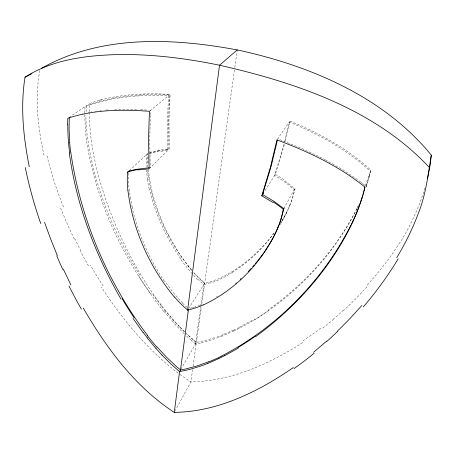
<?xml version="1.0" encoding="UTF-8"?>
<svg xmlns="http://www.w3.org/2000/svg" width="454" height="454" viewBox="0 0 454 454"><rect width="100%" height="100%" fill="white"/><g stroke="black" fill="none" stroke-linecap="round" stroke-linejoin="round"><path stroke-width="0.34" stroke-dasharray="2.27 1.7" d="M89.336 112.359C89.625 153.373 101.866 193.421 118.046 230.774C134.594 267.701 155.892 303.13 184.642 331.885M84.733 114.646L85.443 131.024M84.75 113.114L85.012 106.611C111.542 96.6 140.394 94.642 168.508 95.635L167.412 121.7L167.804 150.387L158.054 151.687L149.332 153.73M89.336 111.65L89.642 103.461C102.054 98.819 115.185 96.407 128.329 95.051M86.095 111.786L86.356 105.697C112.825 95.754 141.546 93.751 169.58 94.755L168.462 121.116L168.837 149.366L149.644 168.321M148.112 157.056L148.106 164.643M150.348 115.282L149.701 140.808L150.314 167.662L149.724 167.696M150.376 114.731L150.637 110.305L149.792 110.243M128.788 173.065L128.732 183.637A123.624 108.875 40.8 0 0 128.947 186.781L130.213 197.501M195.538 343.962L200.696 306.921M200.793 306.223L203.812 284.556A74.462 62.856 31.7 0 1 202.263 283.234L198.143 279.465M192.615 369.499L190.873 381.956L175.278 410.512M193.098 366.038L201.355 306.927M201.741 304.135L234.712 68.134M234.809 67.43L237.255 49.917M39.81 70.478C34.612 98.836 37.858 128.034 44.18 155.926M369.323 176.487L370.873 170.205C347.582 148.56 319.281 133.033 289.993 121.087L285.237 141.285M284.669 141.83L289.3 122.086C318.674 134.095 347.106 149.672 370.441 171.425L366.055 186.952M284.073 144.094L274.67 175.38L285.316 182.287L294.311 189.579L291.207 201.383A114.096 99.188 49.9 0 1 290.18 204.209L286.116 213.528A156.414 133.958 53.4 0 1 281.696 221.666L281.418 222.171M284.3 144.803L275.385 174.24L264.421 191.639M424.921 188.087C419.173 207.274 410.518 225.507 400.105 242.584M366.083 186.662L367.502 182.661M365.328 185.743L370.873 170.205M289.981 205.174L286.133 213.59L281.542 221.836M358.626 205.026C338.378 247.101 306.161 282.916 268.24 309.878M358.155 206.337L357.27 208.193M357.048 208.658C330.557 261.056 286.746 304.94 234.071 330.972M280.186 224.56L286.786 212.279M283.835 208.607L294.964 188.387M180.862 369.391L196.383 342.503L205.764 340.375L216.098 337.203M281.27 222.42L280.975 222.908M188.546 308.612L204.663 283.205L193.767 272.633M289.993 121.087L277.706 138.771L302.233 148.606L324.837 159.445M274.199 233.084C262.838 248.542 248.735 262.089 232.448 272.281M273.961 233.061C259.654 251.976 241.324 268.359 219.588 278.2A96.668 81.748 36.8 0 1 204.737 283.375M366.985 286.871L355.55 299.004L343.769 310.332M129.458 170.642L147.595 153.611M333.747 319.162L321.472 329.076M149.979 110.844L169.58 94.755M69.269 117.308L86.356 105.697M302.608 342.543C269.341 364.21 231.109 381.031 190.873 381.956L179.392 374.085M251.851 320.439L239.127 327.396M233.685 330.035L223.22 334.558M222.403 336.039L211.275 339.995L200.52 342.929M147.499 154.303L146.494 154.644L146.205 166.635M210.452 282.746L205.605 284.136A73.117 61.307 34.4 0 1 203.806 284.55M195.487 306.791L194.573 307.069M149.536 152.465L159.348 150.149L169.257 148.952L168.945 120.492L170.091 94.336L160.915 93.961A263.468 210.775 31.5 0 0 128.317 94.999M194.119 307.205L192.74 307.602M99.335 100.3L101.934 99.602M192.28 307.727L190.419 308.198A76.493 65.189 43.1 0 1 189.017 308.521M82.441 113.534L82.912 113.426M157.981 150.87L168.837 149.366M88.144 112.371L88.626 112.286M91.526 111.792L91.992 111.718M95.261 111.236L96.674 111.048M99.988 110.645L101.418 110.492M105.748 110.089L109.647 109.8M114.573 109.528L137.239 109.522M140.558 109.664L147.261 110.061M325.359 159.723L343.956 170.398L360.113 181.549M275.385 174.24L285.543 180.794M178.28 373.256C147.385 349.801 122.421 319.366 101.316 287.036M360.357 181.736L362.275 183.229M362.513 183.422L362.99 183.796M363.228 183.989L365.107 185.516M193.642 340.205L196.383 342.503L186.605 333.804M193.098 339.734L186.236 333.497M191.219 340.296L186.344 335.864M182.582 303.249L186.906 307.227A77.969 68.548 30 0 0 187.309 307.585M184.301 333.917L172.997 322.215M184.188 331.516L179.682 326.982M173.888 320.774L165.574 311.138M191.696 270.357L190.663 269.154M191.577 270.141C168.201 242.107 151.937 207.336 147.675 170.925M168.513 234.979L179.012 253.219L190.487 268.847M163.735 311.438C124.498 261.958 95.907 202.802 86.447 140.07M188.308 266.175L189.397 267.525M161.346 305.894L151.727 293.046M180.692 258.712C166.153 237.726 155.262 214.078 149.417 189.193M164.331 281.23C149.196 258.865 138.124 233.685 132.091 207.347M139.843 275.255C114.215 233.714 94.602 187.633 87.758 139.06M88.507 265.965L80.545 251.437M74.269 239.042L67.186 223.799L60.637 208.17M147.595 179.846L146.381 169.637M148.407 169.49C149.689 184.097 153.463 198.392 158.503 212.126A232.749 216.984 9.6 0 0 168.513 234.979M149.264 189.216A161.618 149.536 17.9 0 1 147.442 179.863M197.791 279.76A135.371 118.846 28.3 0 1 180.493 258.82M195.487 344.013A144.65 117.773 28.6 0 1 191.168 340.341M200.543 342.98A139.401 112.331 33 0 1 195.561 344.019M173.218 322.056A283.676 248.849 18.3 0 1 163.968 311.291M86.532 140.059A233.152 221.376 6.6 0 1 85.522 131.019M132.301 207.325A172.974 155.841 33.7 0 1 130.412 197.49M182.758 303.09A141.001 127.937 26.1 0 1 164.751 281.009M232.459 272.315A130.979 111.281 40.8 0 1 210.616 283.058M233.969 330.807A264.427 217.483 43.8 0 1 222.307 335.875M217.494 296.212A136.262 117.081 49.1 0 1 216.564 296.791M200.35 304.906A136.262 117.081 49.1 0 1 197.689 305.917M195.901 306.546A136.262 117.081 49.1 0 1 195.453 306.7M87.656 139.077A201.593 191.526 15.4 0 1 85.874 114.834M150.597 293.71A426.805 382.864 -8.1 0 1 138.708 275.85M165.432 311.234A309.452 275.464 13.7 0 1 161.198 305.985M179.619 327.028A236.301 203.199 23 0 1 173.825 320.813M147.817 170.925A100.016 91.498 29.1 0 1 147.737 170.137M147.471 166.993A100.016 91.498 29.1 0 1 147.578 153.6M149.576 153.185A85.931 75.256 35.5 0 1 158.071 151.154M204.521 283.358A99.023 85.074 30.7 0 1 193.705 272.792M103.149 285.958A602.713 520.097 -22.9 0 1 90.363 264.977M81.039 251.176A653.59 552.212 -28.1 0 1 74.768 238.793M63.486 207.024A447.809 406.994 -22.5 0 1 46.813 155.194M369.34 176.481A198.863 172.355 59.5 0 1 365.935 187.184M268.643 310.468A377.666 305.973 56.8 0 1 252.271 321.126M239.19 327.493A286.355 236.018 46.9 0 1 233.748 330.137M223.243 334.604A222.92 183.28 40.1 0 1 216.121 337.254M285.265 181.197A87.304 76.255 36.7 0 1 294.657 188.711M295.083 188.421A99.222 86.924 48.2 0 1 289.936 205.157M320.825 328.083A505.296 398.005 63.8 0 1 301.95 341.431M343.621 310.116A536.004 414.888 68.2 0 1 333.594 318.929M399.9 242.362A403.708 328.106 67.2 0 1 366.304 286.077"/><path stroke-width="0.68" d="M67.606 124.623L67.805 118.301C93.989 109.448 122.16 109.363 149.434 111.287L148.526 139.049L149.156 168.809L138.152 169.915M69.269 117.308L69.087 129.566L69.791 142.613M128.874 171.901L128.942 171.124L135.36 169.484L149.139 167.73M41.677 68.231C101.157 34.549 173.842 37.841 238.9 50.258C310.735 65.989 383.795 96.929 431.294 155.143C428.082 174.841 425.829 194.931 418.236 213.601C412.521 228.969 405.161 243.696 396.717 257.736M431.3 155.149L430.103 165.301L427.498 178.501M293.346 367.558C258.298 391.734 217.665 411.846 174.262 412.374L179.574 371.616L180.624 369.8M187.593 310.116L219.515 65.223L237.255 49.917M180.51 369.993L188.455 309.31M429.036 167.168C374.72 109.073 295.191 82.412 219.515 65.223C186.407 58.39 152.629 54.094 118.772 54.554C86.549 55.331 52.67 59.383 25.027 77.225C20.209 106.979 23.449 137.409 29.272 166.777M277.473 139.883L271.072 166.527L262.582 194.567L274.091 201.406L283.835 208.607L280.634 220.916A121.547 107.314 37.8 0 1 279.568 223.873L275.3 233.645A166.958 145.393 43.8 0 1 270.635 242.203M365.061 186.94L364.868 187.763M364.772 188.172L364.573 188.989M364.375 189.8L364.057 191.021M363.847 191.826L363.626 192.638M363.404 193.444L363.172 194.244M362.945 195.05L362.706 195.85M362.468 196.644L358.558 208.006M272.82 202.376L261.776 195.839L270.397 167.316L276.923 139.894C308.135 151.534 338.849 165.937 364.863 187.042L363.262 193.563A216.354 195.844 39.7 0 1 352.837 221.421M358.263 208.772L357.355 211.065M277.922 227.55C263.462 261.095 236.381 289.459 203.296 304.986M352.974 221.484C331.335 267.423 296.632 306.654 255.795 336.522M283.103 209.935L284.119 208.091M270.663 242.226L264.126 252.333M261.776 195.839L263.712 192.768M263.785 252.821L259.149 259.013M258.786 259.478L257.299 261.322M256.93 261.776L255.415 263.587M254.268 264.926L252.685 266.742M361.895 305.429L349.79 318.753L337.282 331.301M251.056 268.541L248.162 271.628M127.722 172.276L129.248 170.84M241.102 278.563L240.348 279.25M326.613 341.158L313.521 352.298M235.779 283.273L236.165 282.944M238.293 348.093L224.741 355.669M25.021 77.225L31.905 73.582M221.002 356.322C278.325 327.028 325.512 277.967 353.479 220.065A246.715 220.939 44 0 0 357.389 211.082M218.947 358.535L207.841 363.393M208.675 361.776L196.968 365.964L185.703 368.977A142.652 121.167 48.9 0 1 180.499 369.953M174.262 412.374C135.037 386.842 106.525 348.065 83.286 308.118M161.999 355.102L171.056 364.142L179.574 371.616L189.414 369.494L200.31 366.202A225.468 192.53 57.3 0 0 207.824 363.359M156.988 346.901L166.453 357.116L175.976 366.14A148.129 132.636 23.5 0 0 180.55 369.953M155.943 348.428L147.317 338.031M174.421 297.103C149.417 266.941 132.619 229.446 127.943 190.453M147.436 335.324C107.235 281.974 80.165 218.255 70.773 152.05M142.948 332.362L133.062 318.424M120.968 299.101C95.158 254.155 76.249 204.663 69.349 153.134M70.909 284.97L63.299 269.091M57.346 255.613L50.666 239.105L44.543 222.278M156.8 347.043A283.239 264.943 4.4 0 1 147.255 335.449M70.642 152.056A255.074 233.816 42.2 0 1 69.655 142.613M221.058 356.424A263.485 224.367 61.2 0 1 208.732 361.906M69.672 153.129A221.376 198.994 47.3 0 1 67.794 124.634M134.095 317.8A429.966 393.527 -15.6 0 1 122.03 298.539M147.442 337.946A311.37 290.969 0.3 0 1 143.072 332.277M162.044 355.062A239.292 221.802 13.1 0 1 155.994 348.394M127.574 171.987A90.386 72.952 39.4 0 1 138.022 169.569M127.897 190.453A107.36 93.853 42.3 0 1 127.551 172.236M187.644 310.059A104.114 92.695 28.7 0 1 174.586 296.99M203.216 304.861A101.526 86.839 45.5 0 1 187.587 310.093M81.351 309.157A618.501 545.487 -23.4 0 1 68.957 285.912M62.72 269.358A714.925 611.402 -24.1 0 1 56.767 255.863M40.718 223.51A509.167 473.8 -7.8 0 1 25.265 167.549M255.511 336.068A378.256 313.419 65.9 0 1 238.004 347.56M224.702 355.596A287.104 243.219 62.1 0 1 218.913 358.456M273.155 201.917A91.884 76.902 26.2 0 1 283.523 209.51M283.165 209.947A106.242 94.057 36.1 0 1 277.848 227.516M314.151 353.24A513.099 420.37 68.3 0 1 293.988 368.625M337.481 331.562A568.175 458.903 66.9 0 1 326.812 341.436M398.152 258.82A452.275 384.566 58 0 1 363.296 306.881"/></g></svg>
